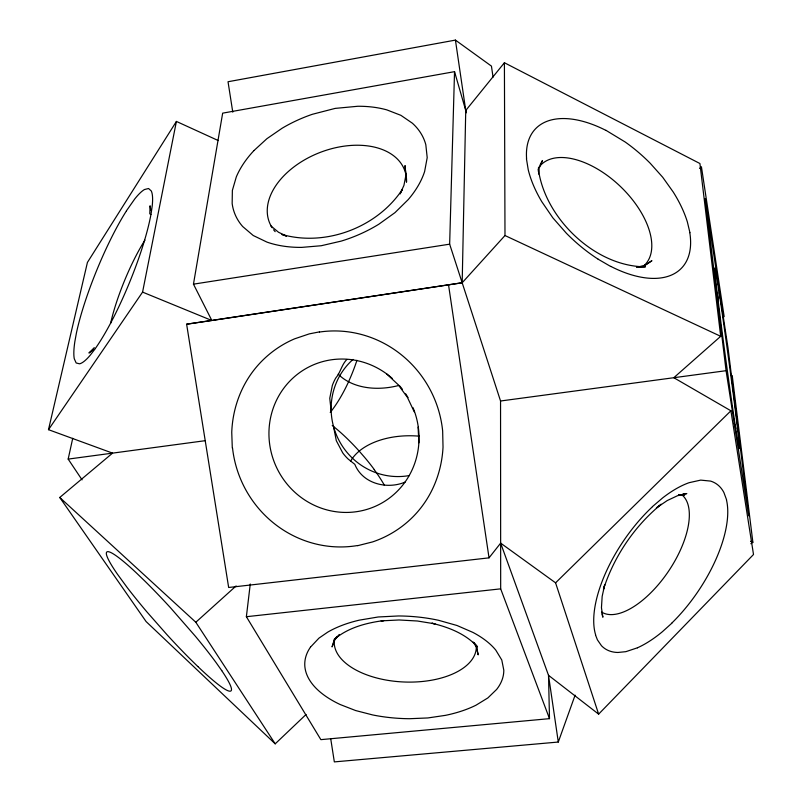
<?xml version="1.0" encoding="UTF-8"?>
<svg xmlns="http://www.w3.org/2000/svg" width="802" height="802" viewBox="0 0 802 802"><rect width="100%" height="100%" fill="white"/><g stroke="black" fill="none" stroke-linecap="round" stroke-linejoin="round"><path stroke-width="1.2" d="M232.78 112.16L228.029 81.744L455.426 40.1L465.741 110.496L462.183 282.765L213.081 320.319M538.302 171.337L538.363 168.861C544.618 218.054 595.074 266.825 645.46 266.795L636.497 267.427L645.149 265.171L651.916 260.7L644.277 265.803M250.264 584.006L246.374 616.708L320.86 739.644L549.5 718.652L500.679 588.848L500.548 401L449.651 244.169L454.533 71.659L222.665 113.152L193.462 284.159L211.848 320.499L186.625 324.198L228.66 587.485L489.03 557.851L500.648 543.124L555.575 582.833L598.633 714.141L753.509 554.503L730.913 410.794L673.81 377.712L720.697 336.319L699.925 163.528L504.408 62.736L465.741 110.496M149.784 213.913L150.064 205.783L150.776 210.184M538.543 174.034L539.155 168.209L542.483 160.53L540.157 164.691M150.987 214.495L152.24 205.793A96.852 17.925 -67.7 0 0 151.277 190.966L148.57 188.51L144.5 189.523A96.4 17.865 -67.7 0 0 134.806 198.886L126.455 210.776M405.932 175.187L403.927 185.412L400.098 193.753M306.073 714.472L275.206 743.835L146.104 621.57L59.759 497.471L112.561 453.13L48.491 429.671L142.576 292.108L176.41 121.433L218.304 140.581M82.065 479.857L68.17 459.095L72.731 438.303M48.491 429.671L87.418 262.434L176.41 121.433M330.715 738.702L334.334 761.9L558.292 742.04L575.104 695.164M400.198 193.733L402.313 189.513C377.191 227.427 325.772 246.996 281.913 234.465L286.424 236.199M95.278 348.669L90.185 355.276A96.922 17.945 -67.7 0 1 79.538 363.807L76.16 362.975L74.275 358.755A96.962 17.965 -67.7 0 1 74.847 341.632L76.471 332.75A94.436 17.484 -67.7 0 1 126.435 210.876M339.246 634.482L334.975 639.595L332.048 646.913L334.514 638.963A71.107 37.383 2.5 0 0 403.216 681.961A71.107 37.383 2.5 0 0 476.288 645.6L478.152 654.853L476.488 647.314L473.23 642.061M346.845 359.466C341.602 364.78 340.579 372.419 335.747 378.023A33.193 20.912 -55.3 0 0 332.339 385.431L329.762 398.273L331.186 411.266M504.408 62.736L504.989 235.527L462.183 282.765L186.625 324.198M337.191 636.387L334.584 639.094C348.399 627.525 366.374 622.853 383.897 620.568L381.08 620.878L399.075 619.976L417.341 620.999L435.055 623.866L431.877 623.224C448.669 627.224 465.691 633.821 477.531 646.903L474.022 642.562M253.963 150.565L266.906 138.696L282.103 128.25A103.659 65.954 -21.1 0 1 312.319 114.305L335.196 108.39L357.822 106.265A103.638 65.934 -21.2 0 1 386.845 109.884L400.89 115.328L412.308 123.157A104.25 66.285 -21.2 0 1 425.812 144.691L427.205 157.643L424.629 171.478A104.16 66.175 -21.2 0 1 408.238 199.578L394.995 212.62L378.895 224.179A104.059 66.095 -21.1 0 1 341.181 241.111L321.251 245.733L301.712 247.387A104.09 66.125 -21.1 0 1 266.986 242.114L253.242 235.517L242.715 226.555A104.22 66.255 -21.1 0 1 232.159 203.497L232.369 190.405L236.309 176.891A104.31 66.365 -21.1 0 1 253.963 150.565M94.275 347.627L88.942 353.01L93.503 349.682M555.575 582.833L730.913 410.794M671.815 623.214L662.402 631.705A101.984 46.245 -55.9 0 1 637.45 647.795M652.447 506.613L662.743 497.831A101.944 46.145 -55.9 0 1 689.129 482.684L700.687 480.117L710.512 481.08A102.034 46.235 -55.9 0 1 723.925 492.598L726.562 499.776M275.206 743.835L195.818 622.252L236.129 585.931M699.565 168.4L701.419 166.736L724.166 316.7M750.852 543.726L752.867 542.252L732.216 375.516M637.45 647.805L625.871 651.665L617.971 652.467A101.072 45.794 -55.9 0 1 601.46 645.7L597.43 639.886L595.535 635.034M405.14 482.102C386.905 489.751 362.614 483.746 354.815 464.338L348.218 459.095A33.022 23.047 43.4 0 1 342.735 452.889L336.299 440.679L333.532 426.524M357.582 545.701L372.529 541.931A111.648 107.628 64.2 0 0 408.088 521.43C418.544 512.237 427.005 500.839 432.89 488.228A111.618 107.568 64.1 0 0 443.025 447.095L442.654 430.975A108.791 104.872 63.9 0 0 319.447 332.048M319.427 331.888L309.261 333.883L294.595 338.835A110.606 106.626 63.8 0 0 260.881 362.083C252.51 370.745 245.773 380.93 240.931 391.947A111.538 107.548 63.8 0 0 231.748 432.338L232.299 448.027M193.462 284.159L449.651 244.169M68.17 459.095L205.472 440.649M500.548 401L726.071 370.694L748.747 515.866L728.036 348.038L705.259 198.515L726.071 370.694M246.374 616.708L500.679 588.848M683.234 493.912L686.823 493.581L677.51 495.716L667.234 500.558L656.417 507.897L661.209 504.247C634.352 526.292 614.111 556.297 603.445 589.34L604.718 584.728L602.162 596.387L601.45 607.736L602.893 617.219L601.871 613.781M678.492 494.563L684.647 495.075L682.572 494.293M142.576 292.108L211.848 320.499M750.592 541.32L752.867 542.252M504.989 235.527L720.697 336.319M286.424 235.999L278.515 232.259L270.645 225.703M605.951 130.325L625.139 141.974A103.097 55.488 43.6 0 1 650.232 163.287L662.723 177.282L673.259 192.069A103.679 55.809 43.6 0 1 687.384 222.004L689.931 232.68M610.773 266.525L598.172 259.216M455.426 40.1L491.446 66.115L493.05 77.162M598.633 714.141L548.518 675.324L500.648 543.124M59.759 497.471L195.818 622.252M386.714 373.973L398.193 384.709L407.476 397.481L414.223 411.807M197.853 666.562L189.783 658.632A95.548 10.616 48.2 0 1 166.856 634.562L146.997 612.006A94.726 10.516 48.2 0 1 127.107 587.405L117.403 574.142A93.092 10.326 48.2 0 1 136.53 573.059L145.122 581.34A95.418 10.576 48.2 0 1 170.455 607.726L195.498 636.397A95.428 10.576 48.2 0 1 215.989 662.462L221.783 670.632M374.203 469.591L376.589 472.939A64.2 16.24 48.2 0 1 384.499 485.441M454.533 71.659L466.413 112.791M715.544 270.855L714.793 268.079L714.732 268.59A92.821 1.434 82.3 0 0 715.715 279.848L716.196 284.249A88.37 1.373 82.3 0 0 717.068 291.758A91.649 1.414 82.3 0 0 722.602 335.477A90.887 1.403 82.3 0 0 735.765 428.719A90.746 1.403 82.3 0 0 738.622 438.453M738.612 438.403A92.43 1.434 82.3 0 0 735.594 412.629L734.853 406.684A90.887 1.403 82.3 0 0 719.143 292.76L718.371 287.768A92.801 1.434 82.3 0 0 715.544 270.865M448.508 284.71L489.03 557.851M558.292 742.04L548.518 675.324L549.5 718.652M526.433 158.706L528.217 169.653A103.478 55.599 43.7 0 0 541.751 201.633L552.849 217.843L566.392 233.252A103.518 55.599 43.6 0 0 598.172 259.206M405.862 174.335L405.04 165.573L406.444 181.944M418.093 427.115L418.875 442.804M409.421 475.536A66.877 65.072 63.9 0 1 343.457 447.737A66.877 65.072 63.9 0 1 339.807 375.687A67.057 65.243 64 0 1 353.03 359.436M332.239 425.501A64.2 16.24 48.2 0 1 359.196 451.125L364.75 457.511A61.413 15.679 48.1 0 1 374.323 469.621M350.484 461.371A65.513 39.739 2.5 0 1 419.406 436.198M348.579 381.762A64.461 20.792 -67.7 0 1 330.234 412.469M399.045 385.411A65.894 46.737 -21.1 0 1 338.193 374.153M356.93 360.309A64.29 20.692 -67.7 0 1 348.549 381.742M272.199 227.778A72.471 46.727 -21.1 0 1 324.349 150.896A72.471 46.727 -21.1 0 1 406.584 182.004M275.176 231.668A72.471 46.727 -21.1 0 1 273.602 229.763M682.251 495.125A71.087 33.072 -55.9 0 1 667.625 572.538A71.087 33.072 -55.9 0 1 601.61 612.076M538.383 168.009A72.11 39.559 43.6 0 1 618.192 184.4A72.11 39.559 43.6 0 1 644.597 265.131M110.616 323.336A67.819 13.584 -67.7 0 1 144.941 240.169M413.03 407.677A77.213 74.516 63.9 0 1 346.654 512.438A77.213 74.516 63.9 0 1 273.031 408.739A77.213 74.516 63.9 0 1 392.258 378.414M399.486 385.722A77.213 74.516 63.9 0 1 402.363 389.231M405.642 393.802A77.213 74.516 63.9 0 1 408.017 397.591M689.79 232.62A100.922 54.275 43.6 0 1 610.773 266.374M526.593 158.726A100.922 54.275 43.6 0 1 606.041 130.455M150.916 214.605A94.425 17.484 -67.7 0 1 95.318 348.509M357.542 545.53A108.731 104.811 63.9 0 1 232.53 448.007M221.693 670.552A93.042 10.326 48.2 0 1 197.793 666.462M726.462 499.887A99.358 45.012 -55.9 0 1 671.795 623.094M595.655 634.943A99.358 45.012 -55.9 0 1 652.447 506.734M734.071 423.316A26.496 20.401 -8.7 0 1 735.775 428.769M719.133 292.69A24.662 17.634 -10.4 0 1 717.369 301.191M310.474 647.134L308.95 649.51A101.433 52.19 2.5 0 0 304.89 666.913C305.883 676.437 311.828 684.647 318.795 690.863A101.503 52.25 2.5 0 0 340.188 704.527L355.577 710.532L372.669 714.943A102.215 52.651 2.5 0 0 409.441 718.712L427.847 717.95L445.451 715.354A102.185 52.621 2.5 0 0 476.037 705.179L487.877 697.92L496.618 689.449A102.044 52.511 2.5 0 0 503.796 670.131L501.781 660.006L495.766 650.081A101.954 52.421 2.5 0 0 472.959 632.427L456.99 625.49L438.684 620.327A101.964 52.401 2.5 0 0 398.373 615.966L378.213 616.979L359.236 620.167A101.994 52.431 2.5 0 0 327.737 632.126L318.965 638.131L310.474 647.134"/></g></svg>
